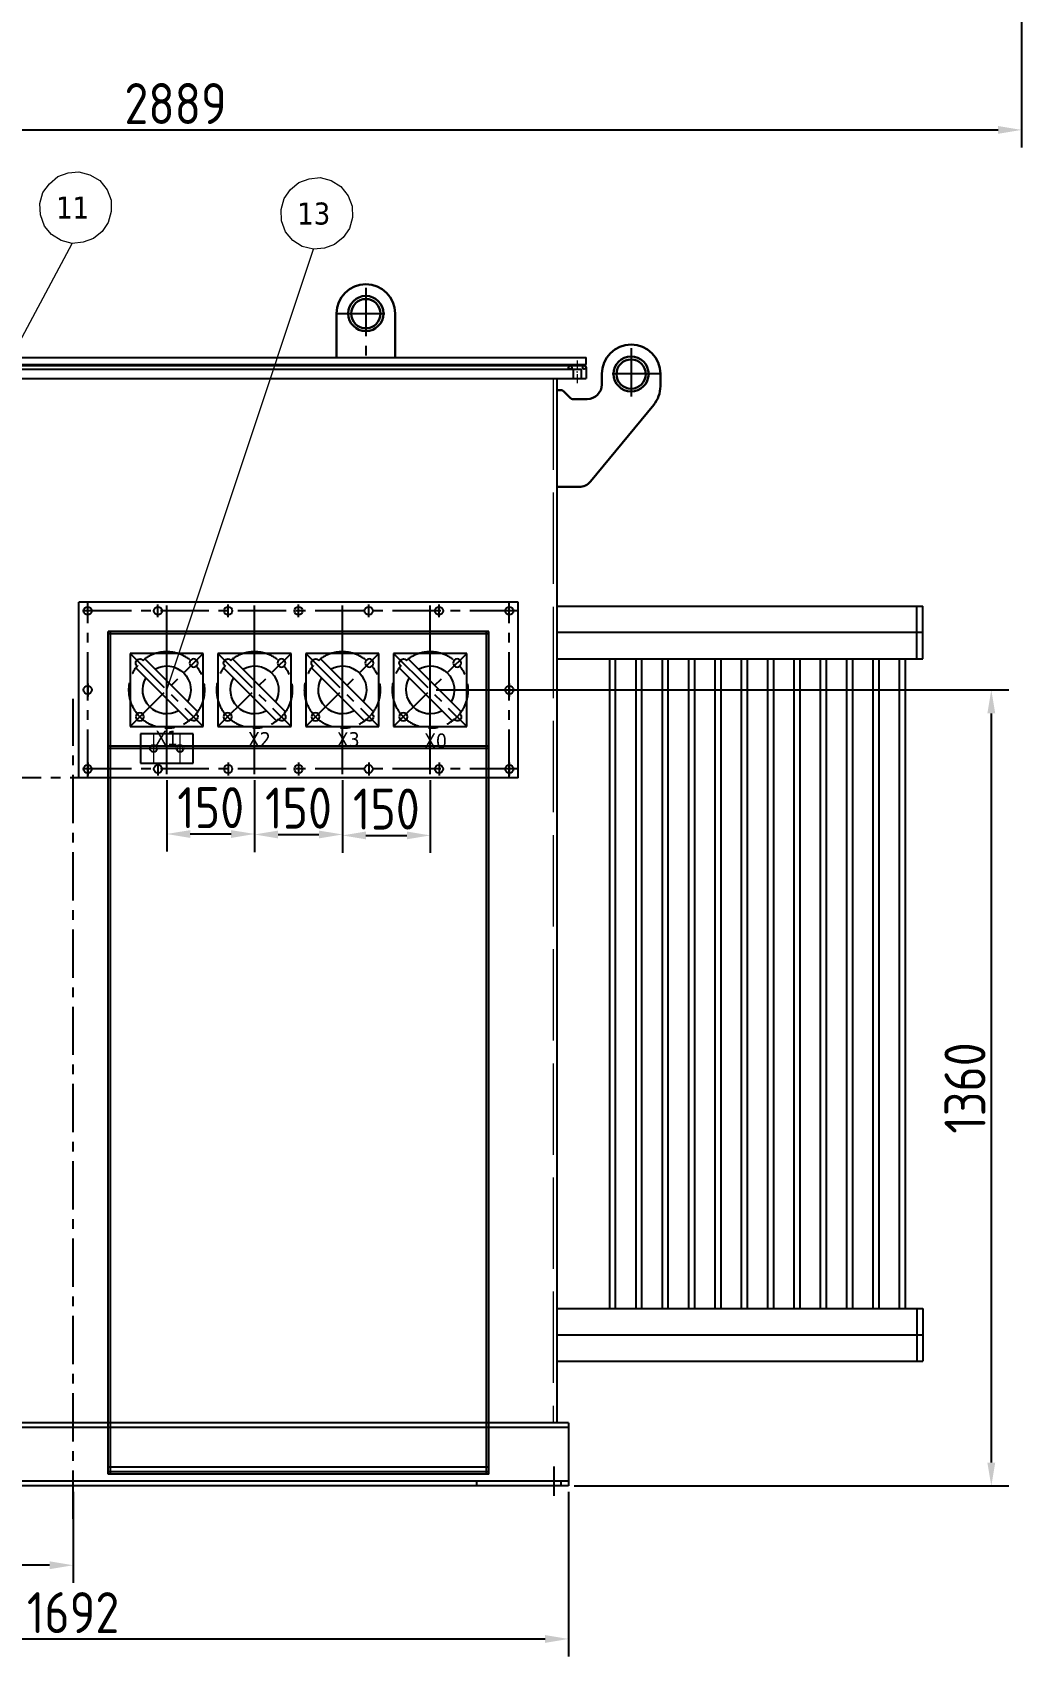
# Model space of a CAD drawing. Header units: millimetres. Extents: x 198976 to 421125, y -418833 to -203687.
# Drawn here: x 205233 to 206922, y -209727 to -206952 of the extents above; entities that cross this region are included whole.
import ezdxf

# ---------------------------------------------------------------- set-up
doc = ezdxf.new("R2010")
doc.units = ezdxf.units.MM
doc.header["$LTSCALE"] = 13
for name, pattern in [('4 点画线', [9, 6.25, -1.25, 0.25, -1.25]), ('ACAD_ISO02W100', [15, 12, -3]), ('ACAD_ISO10W100', [18, 12, -3, 0, -3]), ('CENTER', [50.8, 31.75, -6.35, 6.35, -6.35]), ('CENTERX2', [101.6, 63.5, -12.7, 12.7, -12.7]), ('HIDDEN', [9.525, 6.35, -3.175])]:
    doc.linetypes.add(name, pattern=pattern)
for name, color, linetype in [('1', 4, 'Continuous'), ('3中心线层', 1, 'CENTER'), ('4', 2, 'HIDDEN')]:
    doc.layers.add(name, color=color, linetype=linetype)
doc.layers.add('标注、文本', color=3, linetype='Continuous', lineweight=25)
doc.layers.add('铁心', color=3, linetype='Continuous', lineweight=0)
doc.styles.get("Standard").update_dxf_attribs({"font": 'gbenor.shx', "bigfont": 'gbcbig.shx'})
doc.styles.add('Tahoma$001', font='tahoma.ttf', dxfattribs={"height": 2.159784})
doc.styles.add('Tahoma_txtstyle_37.59_0_0', font='tahoma.ttf')
doc.dimstyles.new('1-15', dxfattribs={"dimscale": 20, "dimtxt": 3.5, "dimasz": 2, "dimexe": 1.5, "dimexo": 0.5, "dimgap": 0.5, "dimtad": 1, "dimtoh": 1, "dimdec": 1, "dimdsep": 46, "dimtxsty": 'Standard', "dimcen": 2.5, "dimclrd": 3, "dimclre": 3, "dimclrt": 3, "dimadec": 0, "dimazin": 2, "dimtfac": 1, "dimtdec": 1, "dimtmove": 0, "dimatfit": 2, "dimfxl": 1, "dimarcsym": 0})

# ---------------------------------------------------------------- blocks, each defined once
blk = doc.blocks.new('dddq')
at = {"layer": '1', "color": 1, "linetype": 'CENTERX2', "lineweight": -3, "ltscale": 0.1}
for p, q in [((111684.1, -192259.9), (111809.1, -192384.9)), ((111684.1, -192384.9), (111809.1, -192259.9))]:
    blk.add_line(p, q, dxfattribs=at)
blk.add_circle((111746.6, -192322.4), 65, dxfattribs=at)
at = {"layer": '标注、文本'}
for p, q in [((111684.1, -192259.9), (111809.1, -192259.9)), ((111684.1, -192384.9), (111684.1, -192259.9)), ((111693.6, -192360), (111784.2, -192269.4)), ((111787, -192272.2), (111784.2, -192269.4)), ((111809.1, -192259.9), (111809.1, -192384.9)), ((111709.1, -192375.5), (111799.7, -192284.9)), ((111799.7, -192284.9), (111796.9, -192282)), ((111809.1, -192384.9), (111684.1, -192384.9)), ((111693.6, -192360), (111696.4, -192362.8)), ((111706.3, -192372.6), (111709.1, -192375.5))]:
    blk.add_line(p, q, dxfattribs=at)
for centre in [(111700.7, -192276.5), (111792.6, -192368.4)]:
    blk.add_circle(centre, 7, dxfattribs=at)
for centre, radius, start, end in [((111792.6, -192276.5), 7, 307.3031, 142.6969), ((111746.6, -192322.4), 41, 60.5627, 209.4373), ((111746.6, -192322.4), 41, 240.5627, 29.4373), ((111700.7, -192368.4), 7, 127.3031, 322.6969)]:
    blk.add_arc(centre, radius, start, end, dxfattribs=at)
blk = doc.blocks.new('*D872')
at = {"layer": 'Defpoints', "color": 0, "transparency": 16777216}
for p in [(205912.1, -208075.4), (206148.1, -209435.4), (206870.2, -209435.4)]:
    blk.add_point(p, dxfattribs=at)
at = {"layer": '标注、文本', "color": 3, "lineweight": -2, "transparency": 16777216}
for p, q in [((205922.1, -208075.4), (206900.2, -208075.4)), ((206870.2, -208115.4), (206870.2, -209395.4)), ((206158.1, -209435.4), (206900.2, -209435.4))]:
    blk.add_line(p, q, dxfattribs=at)
at = {"layer": '标注、文本', "color": 3, "transparency": 16777216}
for points in [[(206863.5, -208115.4), (206876.9, -208115.4), (206870.2, -208075.4)], [(206863.5, -209395.4), (206876.9, -209395.4), (206870.2, -209435.4)]]:
    blk.add_solid(points, dxfattribs=at)
at = {"layer": '标注、文本', "color": 3, "transparency": 16777216, "insert": (206825.2, -208755.4), "char_height": 70, "attachment_point": 5, "rotation": 90}
blk.add_mtext('1360', dxfattribs=at)
blk = doc.blocks.new('*D874')
at = {"layer": 'Defpoints', "color": 0, "transparency": 16777216}
for p in [(205462.1, -208219.3), (205612.1, -208219.3), (205612.1, -208321.5)]:
    blk.add_point(p, dxfattribs=at)
at = {"layer": '标注、文本', "color": 3, "lineweight": -2, "transparency": 16777216}
for p, q in [((205462.1, -208229.3), (205462.1, -208351.5)), ((205612.1, -208229.3), (205612.1, -208351.5)), ((205502.1, -208321.5), (205572.1, -208321.5))]:
    blk.add_line(p, q, dxfattribs=at)
at = {"layer": '标注、文本', "color": 3, "transparency": 16777216}
for points in [[(205502.1, -208314.9), (205502.1, -208328.2), (205462.1, -208321.5)], [(205572.1, -208314.9), (205572.1, -208328.2), (205612.1, -208321.5)]]:
    blk.add_solid(points, dxfattribs=at)
at = {"layer": '标注、文本', "color": 3, "transparency": 16777216, "insert": (205537.1, -208276.5), "char_height": 70, "attachment_point": 5}
blk.add_mtext('150', dxfattribs=at)
blk = doc.blocks.new('*D875')
at = {"layer": 'Defpoints', "color": 0, "transparency": 16777216}
for p in [(205612.1, -208219.3), (205762.1, -208219.3), (205762.1, -208322.3)]:
    blk.add_point(p, dxfattribs=at)
at = {"layer": '标注、文本', "color": 3, "lineweight": -2, "transparency": 16777216}
for p, q in [((205612.1, -208229.3), (205612.1, -208352.3)), ((205762.1, -208229.3), (205762.1, -208352.3)), ((205652.1, -208322.3), (205722.1, -208322.3))]:
    blk.add_line(p, q, dxfattribs=at)
at = {"layer": '标注、文本', "color": 3, "transparency": 16777216}
for points in [[(205652.1, -208315.7), (205652.1, -208329), (205612.1, -208322.3)], [(205722.1, -208315.7), (205722.1, -208329), (205762.1, -208322.3)]]:
    blk.add_solid(points, dxfattribs=at)
at = {"layer": '标注、文本', "color": 3, "transparency": 16777216, "insert": (205687.1, -208277.3), "char_height": 70, "attachment_point": 5}
blk.add_mtext('150', dxfattribs=at)
blk = doc.blocks.new('*D876')
at = {"layer": 'Defpoints', "color": 0, "transparency": 16777216}
for p in [(205762.1, -208219.3), (205912.1, -208219.3), (205912.1, -208323.9)]:
    blk.add_point(p, dxfattribs=at)
at = {"layer": '标注、文本', "color": 3, "lineweight": -2, "transparency": 16777216}
for p, q in [((205762.1, -208229.3), (205762.1, -208353.9)), ((205912.1, -208229.3), (205912.1, -208353.9)), ((205802.1, -208323.9), (205872.1, -208323.9))]:
    blk.add_line(p, q, dxfattribs=at)
at = {"layer": '标注、文本', "color": 3, "transparency": 16777216}
for points in [[(205802.1, -208317.3), (205802.1, -208330.6), (205762.1, -208323.9)], [(205872.1, -208317.3), (205872.1, -208330.6), (205912.1, -208323.9)]]:
    blk.add_solid(points, dxfattribs=at)
at = {"layer": '标注、文本', "color": 3, "transparency": 16777216, "insert": (205837.1, -208278.9), "char_height": 70, "attachment_point": 5}
blk.add_mtext('150', dxfattribs=at)
blk = doc.blocks.new('*D885')
at = {"layer": 'Defpoints', "color": 0, "transparency": 16777216}
for p in [(204032.7, -206625.6), (206921.8, -206629.6), (206921.8, -207118.6)]:
    blk.add_point(p, dxfattribs=at)
at = {"layer": '标注、文本', "color": 3, "lineweight": -2, "transparency": 16777216}
for p, q in [((204032.7, -206635.6), (204032.7, -207148.6)), ((206921.8, -206639.6), (206921.8, -207148.6)), ((204072.7, -207118.6), (206881.8, -207118.6))]:
    blk.add_line(p, q, dxfattribs=at)
at = {"layer": '标注、文本', "color": 3, "transparency": 16777216}
for points in [[(204072.7, -207112), (204072.7, -207125.3), (204032.7, -207118.6)], [(206881.8, -207112), (206881.8, -207125.3), (206921.8, -207118.6)]]:
    blk.add_solid(points, dxfattribs=at)
at = {"layer": '标注、文本', "color": 3, "transparency": 16777216, "insert": (205477.2, -207073.6), "char_height": 70, "attachment_point": 5}
blk.add_mtext('2889', dxfattribs=at)
blk = doc.blocks.new('*D894')
at = {"layer": 'Defpoints', "color": 0, "transparency": 16777216}
for p in [(204456.1, -209435.4), (205302.1, -209435.4), (204456.1, -209570.8)]:
    blk.add_point(p, dxfattribs=at)
at = {"layer": '标注、文本', "color": 3, "lineweight": -2, "transparency": 16777216}
for p, q in [((204456.1, -209445.4), (204456.1, -209600.8)), ((205302.1, -209445.4), (205302.1, -209600.8)), ((205262.1, -209570.8), (204496.1, -209570.8))]:
    blk.add_line(p, q, dxfattribs=at)
at = {"layer": '标注、文本', "color": 3, "transparency": 16777216}
for points in [[(204496.1, -209564.1), (204496.1, -209577.5), (204456.1, -209570.8)], [(205262.1, -209564.1), (205262.1, -209577.5), (205302.1, -209570.8)]]:
    blk.add_solid(points, dxfattribs=at)
at = {"layer": '标注、文本', "color": 3, "transparency": 16777216, "insert": (204879.1, -209525.8), "char_height": 70, "attachment_point": 5}
blk.add_mtext('846', dxfattribs=at)
blk = doc.blocks.new('*D895')
at = {"layer": 'Defpoints', "color": 0, "transparency": 16777216}
for p in [(204456.1, -209435.4), (206148.1, -209435.4), (206148.1, -209696.7)]:
    blk.add_point(p, dxfattribs=at)
at = {"layer": '标注、文本', "color": 3, "lineweight": -2, "transparency": 16777216}
for p, q in [((204456.1, -209445.4), (204456.1, -209726.7)), ((206148.1, -209445.4), (206148.1, -209726.7)), ((204496.1, -209696.7), (206108.1, -209696.7))]:
    blk.add_line(p, q, dxfattribs=at)
at = {"layer": '标注、文本', "color": 3, "transparency": 16777216}
for points in [[(204496.1, -209690.1), (204496.1, -209703.4), (204456.1, -209696.7)], [(206108.1, -209690.1), (206108.1, -209703.4), (206148.1, -209696.7)]]:
    blk.add_solid(points, dxfattribs=at)
at = {"layer": '标注、文本', "color": 3, "transparency": 16777216, "insert": (205302.1, -209651.7), "char_height": 70, "attachment_point": 5}
blk.add_mtext('1692', dxfattribs=at)

msp = doc.modelspace()

# ---------------------------------------------------------------- linework, layer by layer
at = {"layer": '1', "color": 1, "linetype": 'CENTERX2', "lineweight": -3, "ltscale": 0.1}
for p, q in [((205802.08, -207388.35), (205802.08, -207507.35)), ((205752.08, -207432.32), (205852.08, -207432.32)), ((206255.08, -207491.51), (206255.08, -207579.45)), ((206305.08, -207535.48), (206205.08, -207535.48)), ((206062.08, -207940.35), (205312.08, -207940.35)), ((205327.08, -208225.35), (205327.08, -207925.35)), ((205327.08, -207951.35), (205327.08, -207929.35)), ((205447.08, -207951.35), (205447.08, -207929.35)), ((205567.08, -207951.35), (205567.08, -207929.35)), ((205687.08, -207951.35), (205687.08, -207929.35)), ((205807.08, -207951.35), (205807.08, -207929.35)), ((205927.08, -207951.35), (205927.08, -207929.35)), ((206047.08, -208225.35), (206047.08, -207925.35)), ((206047.08, -207951.35), (206047.08, -207929.35)), ((205327.08, -208064.35), (205327.08, -208086.35)), ((206047.08, -208064.35), (206047.08, -208086.35)), ((205302.08, -209491.54), (205302.08, -208090.35)), ((205327.08, -208199.35), (205327.08, -208221.35)), ((205447.08, -208199.35), (205447.08, -208221.35)), ((205567.08, -208199.35), (205567.08, -208221.35)), ((205687.08, -208199.35), (205687.08, -208221.35)), ((205807.08, -208199.35), (205807.08, -208221.35)), ((205927.08, -208199.35), (205927.08, -208221.35)), ((206047.08, -208199.35), (206047.08, -208221.35)), ((205908.08, -208225.35), (204650, -208225.35)), ((206062.08, -208210.35), (205312.08, -208210.35)), ((206123.08, -209402.35), (206123.08, -209452.35))]:
    msp.add_line(p, q, dxfattribs=at)
at = {"layer": '1', "ltscale": 4}
for p, q in [((206128.08, -207932.35), (206753.07, -207932.35)), ((206743.07, -208022.35), (206743.07, -207932.35)), ((206753.07, -208022.35), (206753.07, -207932.35)), ((206128.08, -208022.35), (206753.07, -208022.35)), ((206128.08, -209132.35), (206753.07, -209132.35)), ((206743.07, -209132.35), (206743.07, -209222.35)), ((206753.07, -209132.35), (206753.07, -209222.35)), ((206128.08, -209222.35), (206753.07, -209222.35))]:
    msp.add_line(p, q, dxfattribs=at)
at = {"layer": '1'}
for p, q in [((206218.06, -208022.35), (206218.06, -209132.35)), ((206228.06, -208022.35), (206228.06, -209132.35)), ((206263.06, -208022.35), (206263.06, -209132.35)), ((206273.06, -208022.35), (206273.06, -209132.35)), ((206308.06, -208022.35), (206308.06, -209132.35)), ((206318.06, -208022.35), (206318.06, -209132.35)), ((206353.06, -208022.35), (206353.06, -209132.35)), ((206363.06, -208022.35), (206363.06, -209132.35)), ((206398.06, -208022.35), (206398.06, -209132.35)), ((206408.06, -208022.35), (206408.06, -209132.35)), ((206443.06, -208022.35), (206443.06, -209132.35)), ((206453.06, -208022.35), (206453.06, -209132.35)), ((206488.06, -208022.35), (206488.06, -209132.35)), ((206498.06, -208022.35), (206498.06, -209132.35)), ((206533.06, -208022.35), (206533.06, -209132.35)), ((206543.06, -208022.35), (206543.06, -209132.35)), ((206578.06, -208022.35), (206578.06, -209132.35)), ((206588.06, -208022.35), (206588.06, -209132.35)), ((206623.06, -208022.35), (206623.06, -209132.35)), ((206633.06, -208022.35), (206633.06, -209132.35)), ((206668.06, -208022.35), (206668.06, -209132.35)), ((206678.06, -208022.35), (206678.06, -209132.35)), ((206713.06, -208022.35), (206713.06, -209132.35)), ((206723.06, -208022.35), (206723.06, -209132.35))]:
    msp.add_line(p, q, dxfattribs=at)
at = {"layer": '3中心线层', "ltscale": 40}
for p, q in [((206753.07, -207977.35), (206128.08, -207977.35)), ((206128.08, -209177.35), (206753.07, -209177.35))]:
    msp.add_line(p, q, dxfattribs=at)
at = {"layer": '4', "color": 1, "ltscale": 5}
for p, q in [((205462.08, -208219.32), (205462.08, -207931.38)), ((205612.08, -208219.32), (205612.08, -207931.38)), ((205762.08, -208219.32), (205762.08, -207931.38)), ((205912.08, -208219.32), (205912.08, -207931.38))]:
    msp.add_line(p, q, dxfattribs=at)
at = {"layer": '标注、文本'}
for p, q in [((205802.08, -207376.73), (205802.08, -207376.73)), ((206255.08, -207485.49), (206255.08, -207485.49)), ((204426.08, -207507.35), (206178.08, -207507.35)), ((204426.08, -207519.35), (206178.08, -207519.35)), ((204426.08, -207527.35), (206170.08, -207527.35)), ((204429.08, -207521.35), (206175.08, -207521.35)), ((206148.08, -207524.35), (206148.08, -207527.35)), ((206148.08, -207524.35), (206148.08, -207527.35)), ((206154.08, -207524.35), (206154.08, -207527.35)), ((206154.08, -207524.35), (206154.08, -207527.35)), ((206156.08, -207527.35), (206156.08, -207543.35)), ((206156.08, -207527.35), (206156.08, -207543.35)), ((206170.08, -207527.35), (206170.08, -207543.35)), ((206170.08, -207527.35), (206170.08, -207543.35)), ((206172.08, -207524.35), (206172.08, -207527.35)), ((206172.08, -207524.35), (206172.08, -207527.35)), ((206178.08, -207519.35), (206178.08, -207507.35)), ((206178.08, -207524.35), (206178.08, -207527.35)), ((206178.08, -207524.35), (206178.08, -207527.35)), ((206178.08, -207527.35), (206178.08, -207543.35)), ((206178.08, -207527.35), (206178.08, -207543.35)), ((204426.08, -207543.35), (206178.08, -207543.35)), ((206128.08, -207543.35), (206128.08, -209327.35)), ((206062.08, -207925.35), (205312.08, -207925.35)), ((205312.08, -208225.35), (205312.08, -207925.35)), ((206062.08, -208225.35), (206062.08, -207925.35)), ((206012.08, -207975.35), (205362.08, -207975.35)), ((205362.08, -209415.35), (205362.08, -207975.35)), ((205366.08, -209415.35), (205366.08, -207975.35)), ((206008.08, -209415.35), (206008.08, -207975.35)), ((206012.08, -209415.35), (206012.08, -207975.35)), ((206012.08, -207979.35), (205362.08, -207979.35)), ((206012.08, -208171.35), (205362.08, -208171.35)), ((205417.08, -208150.35), (205417.08, -208200.35)), ((205507.08, -208150.35), (205417.08, -208150.35)), ((205507.08, -208200.35), (205507.08, -208150.35)), ((206012.08, -208175.35), (205362.08, -208175.35)), ((205417.08, -208200.35), (205507.08, -208200.35)), ((206062.08, -208225.35), (205312.08, -208225.35)), ((206148.08, -209327.35), (204456.08, -209327.35)), ((206148.08, -209335.35), (204456.08, -209335.35)), ((206148.08, -209327.35), (206148.08, -209335.35)), ((206148.08, -209335.35), (206148.08, -209435.35)), ((206012.08, -209403.35), (205362.08, -209403.35)), ((206012.08, -209411.35), (205362.08, -209411.35)), ((206012.08, -209415.35), (205362.08, -209415.35)), ((206148.08, -209427.35), (204456.08, -209427.35)), ((206148.08, -209435.35), (204456.08, -209435.35)), ((205991.08, -209427.35), (205991.08, -209435.35)), ((206135.08, -209427.35), (206135.08, -209435.35))]:
    msp.add_line(p, q, dxfattribs=at)
at = {"layer": '标注、文本', "color": 4, "lineweight": 30}
for p, q in [((205752.08, -207507.35), (205752.08, -207432.33)), ((205852.08, -207507.35), (205852.08, -207432.32)), ((206205.08, -207553.47), (206205.08, -207535.48)), ((206305.08, -207556.48), (206305.08, -207535.49)), ((206136, -207563.35), (206128.08, -207563.35)), ((206151.56, -207576.98), (206139.55, -207564.84)), ((206155.11, -207578.47), (206180.08, -207578.47)), ((206293.66, -207588.29), (206185.58, -207719.37)), ((206128.26, -207728.47), (206166.29, -207728.47))]:
    msp.add_line(p, q, dxfattribs=at)
at = {"layer": '标注、文本', "color": 1, "linetype": 'ACAD_ISO10W100', "lineweight": 13, "ltscale": 0.1}
msp.add_line((206163.08, -207512.36), (206163.08, -207554.05), dxfattribs=at)
msp.add_line((206163.08, -207512.36), (206163.08, -207554.05), dxfattribs=at)
at = {"layer": '标注、文本', "color": 2, "linetype": 'ACAD_ISO02W100', "lineweight": 13}
msp.add_line((206122.08, -207543.35), (206122.08, -209327.35), dxfattribs=at)
at = {"layer": '标注、文本', "color": 1, "linetype": '4 点画线', "lineweight": 20}
for p, q in [((205439.58, -208150.35), (205439.58, -208200.35)), ((205462.08, -208150.35), (205462.08, -208200.35)), ((205484.58, -208150.35), (205484.58, -208200.35)), ((205417.08, -208175.35), (205507.08, -208175.35))]:
    msp.add_line(p, q, dxfattribs=at)
at = {"layer": '标注、文本', "color": 4, "lineweight": 30}
for centre, radius in [((205802.08, -207432.32), 30), ((205802.08, -207432.57), 25), ((206255.08, -207535.48), 30), ((206255.08, -207535.73), 25)]:
    msp.add_circle(centre, radius, dxfattribs=at)
at = {"layer": '标注、文本'}
for centre, radius in [((206151.08, -207524.35), 3), ((206151.08, -207524.35), 3), ((206175.08, -207524.35), 3), ((206175.08, -207524.35), 3), ((205327.08, -207940.35), 7), ((205447.08, -207940.35), 7), ((205567.08, -207940.35), 7), ((205687.08, -207940.35), 7), ((205807.08, -207940.35), 7), ((205927.08, -207940.35), 7), ((206047.08, -207940.35), 7), ((205327.08, -208075.35), 7), ((206047.08, -208075.35), 7), ((205439.58, -208175.35), 6), ((205484.58, -208175.35), 6), ((205327.08, -208210.35), 7), ((205447.08, -208210.35), 7), ((205567.08, -208210.35), 7), ((205687.08, -208210.35), 7), ((205807.08, -208210.35), 7), ((205927.08, -208210.35), 7), ((206047.08, -208210.35), 7)]:
    msp.add_circle(centre, radius, dxfattribs=at)
at = {"layer": '标注、文本', "color": 4, "lineweight": 30}
for centre, radius, start, end in [((205802.08, -207432.33), 50, 90, 180), ((205802.08, -207432.33), 50, 0, 90), ((206255.08, -207535.49), 50, 90, 180), ((206255.08, -207535.49), 50, 0, 90), ((206180.08, -207553.47), 25, 270, 0), ((206255.08, -207556.48), 50, 320.49414, 0), ((206136, -207568.35), 5, 44.66809, 90), ((206155.11, -207573.47), 5, 224.66809, 270), ((206166.29, -207703.47), 25, 270, 320.49414)]:
    msp.add_arc(centre, radius, start, end, dxfattribs=at)
at = {"layer": '铁心'}
for points in [[(205253.3, -207282.81), (205246.23, -207263.93), (205245.48, -207244.55), (205250.55, -207225.62), (205261.65, -207210.52), (205275.9, -207198.46), (205293.73, -207191.99), (205312.1, -207190.08), (205331.03, -207195.15), (205347.7, -207205.35), (205360.25, -207221.06), (205366.98, -207238.74), (205367.32, -207258.01), (205362.25, -207276.94), (205351.56, -207292.16), (205336.89, -207304.1), (205319.48, -207310.68), (205300.69, -207312.48), (205281.77, -207307.41), (205265.51, -207297.32)], [(205665.12, -207292.94), (205658.05, -207274.07), (205657.29, -207254.68), (205662.37, -207235.76), (205673.47, -207220.65), (205687.72, -207208.6), (205705.55, -207202.13), (205723.92, -207200.22), (205742.85, -207205.29), (205759.52, -207215.49), (205772.07, -207231.2), (205778.79, -207248.88), (205779.14, -207268.15), (205774.07, -207287.08), (205763.38, -207302.29), (205748.71, -207314.24), (205731.3, -207320.82), (205712.51, -207322.62), (205693.59, -207317.55), (205677.33, -207307.46)]]:
    msp.add_lwpolyline(points, close=True, dxfattribs=at)
for points in [[(204856.3, -208144.84), (205300.69, -207312.48), (205300.69, -207312.48)], [(205462.08, -208075.35), (205712.51, -207322.62), (205712.51, -207322.62)]]:
    msp.add_lwpolyline(points, dxfattribs=at)

# ---------------------------------------------------------------- block references
at = {"layer": '标注、文本', "xscale": -1, "rotation": 180}
for p in [(93715.44, -400397.78), (93865.44, -400397.78), (94015.44, -400397.78), (94165.44, -400397.78)]:
    msp.add_blockref('dddq', p, dxfattribs=at)

# ---------------------------------------------------------------- texts
at = {"layer": '标注、文本', "style": 'Tahoma$001'}
for s, p in [('X1', (205442.32, -208170.01)), ('X2', (205600.77, -208172.48)), ('X3', (205752.5, -208172.55)), ('X0', (205901.61, -208174.77))]:
    msp.add_text(s, height=25, dxfattribs=at).set_placement(p)
at = {"layer": '铁心', "style": 'Tahoma_txtstyle_37.59_0_0'}
for s, p in [('11', (205273.13, -207270.16)), ('13', (205684.95, -207280.3))]:
    msp.add_text(s, height=37.589, dxfattribs=at).set_placement(p)

# ---------------------------------------------------------------- dimensions: what is measured, and where the dimension line sits
at = {"layer": '标注、文本'}
for base, p1, p2, picture, middle in [((206921.76, -207118.65), (204032.72, -206625.61), (206921.76, -206629.61), '*D885', (205477.24, -207073.65)), ((205612.08, -208321.53), (205462.08, -208219.32), (205612.08, -208219.32), '*D874', (205537.08, -208276.53)), ((205762.08, -208322.32), (205612.08, -208219.32), (205762.08, -208219.32), '*D875', (205687.08, -208277.32)), ((205912.08, -208323.94), (205762.08, -208219.32), (205912.08, -208219.32), '*D876', (205837.08, -208278.94)), ((204456.08, -209570.82), (205302.08, -209435.35), (204456.08, -209435.35), '*D894', (204879.08, -209525.82)), ((206148.08, -209696.72), (204456.08, -209435.35), (206148.08, -209435.35), '*D895', (205302.08, -209651.72))]:
    dim = msp.add_linear_dim(base=base, p1=p1, p2=p2, dimstyle='1-15', dxfattribs=at)
    dim.commit()
    dim.dimension.update_dxf_attribs({"geometry": picture, "text_midpoint": middle})
dim = msp.add_linear_dim(base=(206870.2, -209435.35), p1=(205912.08, -208075.35), p2=(206148.08, -209435.35), angle=90, dimstyle='1-15', dxfattribs=at)
dim.commit()
dim.dimension.update_dxf_attribs({"geometry": '*D872', "text_midpoint": (206825.2, -208755.35)})

doc.saveas('drawing.dxf')
